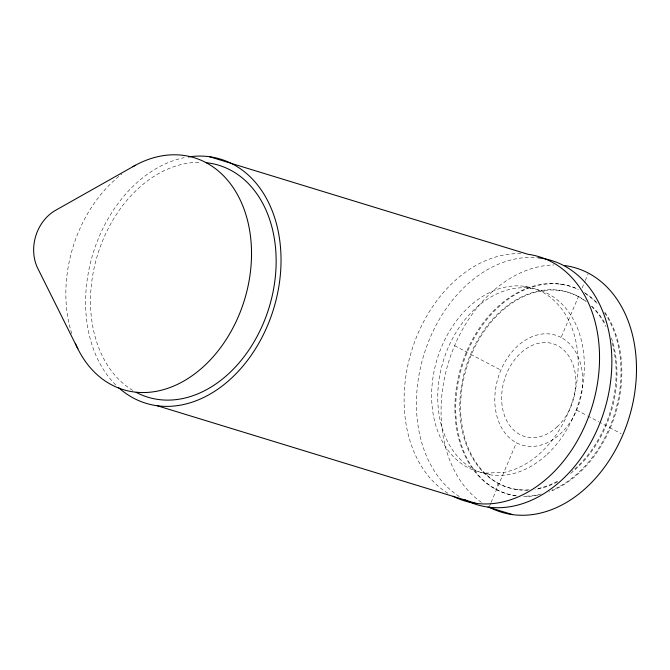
<?xml version="1.0" encoding="UTF-8"?>
<svg xmlns="http://www.w3.org/2000/svg" width="670" height="670" viewBox="0 0 670 670"><rect width="100%" height="100%" fill="white"/><g stroke="black" fill="none" stroke-linecap="round" stroke-linejoin="round"><path stroke-width="0.5" stroke-dasharray="3.35 2.51" d="M489.51 506.168L490.683 503.396M491.077 502.467L516.428 442.753M561.117 337.471A57.444 42.495 -73 0 0 494.795 399.102A57.444 42.495 -73 0 0 560.405 433.758A57.444 42.495 -73 0 0 561.117 337.471L578.495 296.525L577.674 296.274M582.155 287.907L584.902 281.442M585.287 280.521L588.034 274.055M485.273 473.112L504.217 472.383A95.735 70.827 -73 0 0 571.619 326.993A95.735 70.827 -73 0 0 449.193 331.658A95.735 70.827 -73 0 0 485.273 473.112L491.428 474.996M560.204 284.038L561.024 284.289M558.889 290.261L559.71 290.512M524.535 286.358L530.69 288.242M466.404 352.068L467.225 352.32L454.595 345.645M470.608 354.288L500.892 370.1M605.295 425.433L606.115 425.685L599.667 422.276M609.499 427.653L621.149 433.624M499.05 483.69L498.229 483.439L495.75 489.293L496.57 489.544M517.014 489.46L517.835 489.711M576.652 410.115L586.778 415.467M587.699 415.953L598.745 421.79M115.734 384.932A127.643 94.437 -73 0 1 92.795 254.298A127.643 94.437 -73 0 1 184.233 157.676M132.727 390.401A121.262 89.713 -73 0 1 97.234 255.932A121.262 89.713 -73 0 1 201.008 162.358M447.853 493.296A127.643 94.437 -73 0 1 411.882 349.974A127.643 94.437 -73 0 1 523.061 253.796M584.475 292.673A108.498 80.274 -73 0 1 598.059 303.853M604.859 312.295A108.498 80.274 -73 0 1 615.311 414.303A108.498 80.274 -73 0 1 548.847 491.998M537.993 495.113A108.498 80.274 -73 0 1 523.563 496.47M516.52 495.934A108.498 80.274 -73 0 1 461.731 367.545A108.498 80.274 -73 0 1 578.294 289.348M481.429 502.391A127.643 94.437 -73 0 1 448.439 362.579A127.643 94.437 -73 0 1 553.964 264.977M459.319 496.537A127.643 94.437 -73 0 1 425.023 351.214A127.643 94.437 -73 0 1 538.353 257.824M71.757 333.627A121.262 89.713 -73 0 1 121.865 174.058M527.843 490.18A102.116 75.551 -73 0 1 466.621 367.704A102.116 75.551 -73 0 1 586.133 301.358M591.644 305.981A102.116 75.551 -73 0 1 605.37 324.012M611.45 338.007A102.116 75.551 -73 0 1 569.257 474.385M557.365 481.931A102.116 75.551 -73 0 1 534.995 489.485M585.371 293.519A108.498 80.274 -73 0 1 597.238 303.594M604.608 312.882A108.498 80.274 -73 0 1 551.954 490.172M541.109 493.941A108.498 80.274 -73 0 1 523.773 496.227M515.699 495.683A108.498 80.274 -73 0 1 461.111 366.649A108.498 80.274 -73 0 1 578.378 289.524M529.066 489.82A102.116 75.551 -73 0 1 465.608 368.09A102.116 75.551 -73 0 1 586.124 301.718M591.577 306.45A102.116 75.551 -73 0 1 606.023 326.6M612.154 342.73A102.116 75.551 -73 0 1 572.498 470.909M557.482 481.186A102.116 75.551 -73 0 1 537.223 488.69M547.114 454.369A95.735 70.827 -73 0 0 548.303 293.887A95.735 70.827 -73 0 0 437.761 396.607A95.735 70.827 -73 0 0 547.114 454.369M557.038 426.966A48.508 35.887 -73 0 0 557.641 345.661A48.508 35.887 -73 0 0 501.637 397.704A48.508 35.887 -73 0 0 557.038 426.966"/><path stroke-width="1" d="M135.491 165.214L54.957 210.665C36.406 221.812 28.45 247.465 37.202 267.221L77.846 348.785M209.492 156.713L528.002 254.29A127.643 94.437 -73 0 1 591.97 406.95A127.643 94.437 -73 0 1 453.079 496.244M157.14 405.71L475.65 503.287M487.961 507.064L512.6 514.61M188.295 156.948A127.643 94.437 -73 0 1 273.846 308.108A127.643 94.437 -73 0 1 118.749 387.771M206.159 162.693A121.262 89.713 -73 0 1 269.164 307.279A121.262 89.713 -73 0 1 136.144 392.344M564.944 265.613A127.643 94.437 -73 0 1 628.711 418.926A127.643 94.437 -73 0 1 489.117 507.09M538.353 257.824A127.643 94.437 -73 0 1 604.474 410.115A127.643 94.437 -73 0 1 464.486 499.544M132.911 166.671A121.262 89.713 -73 0 1 246.225 215.69A121.262 89.713 -73 0 1 194.668 373.902A121.262 89.713 -73 0 1 75.341 343.325"/></g></svg>
